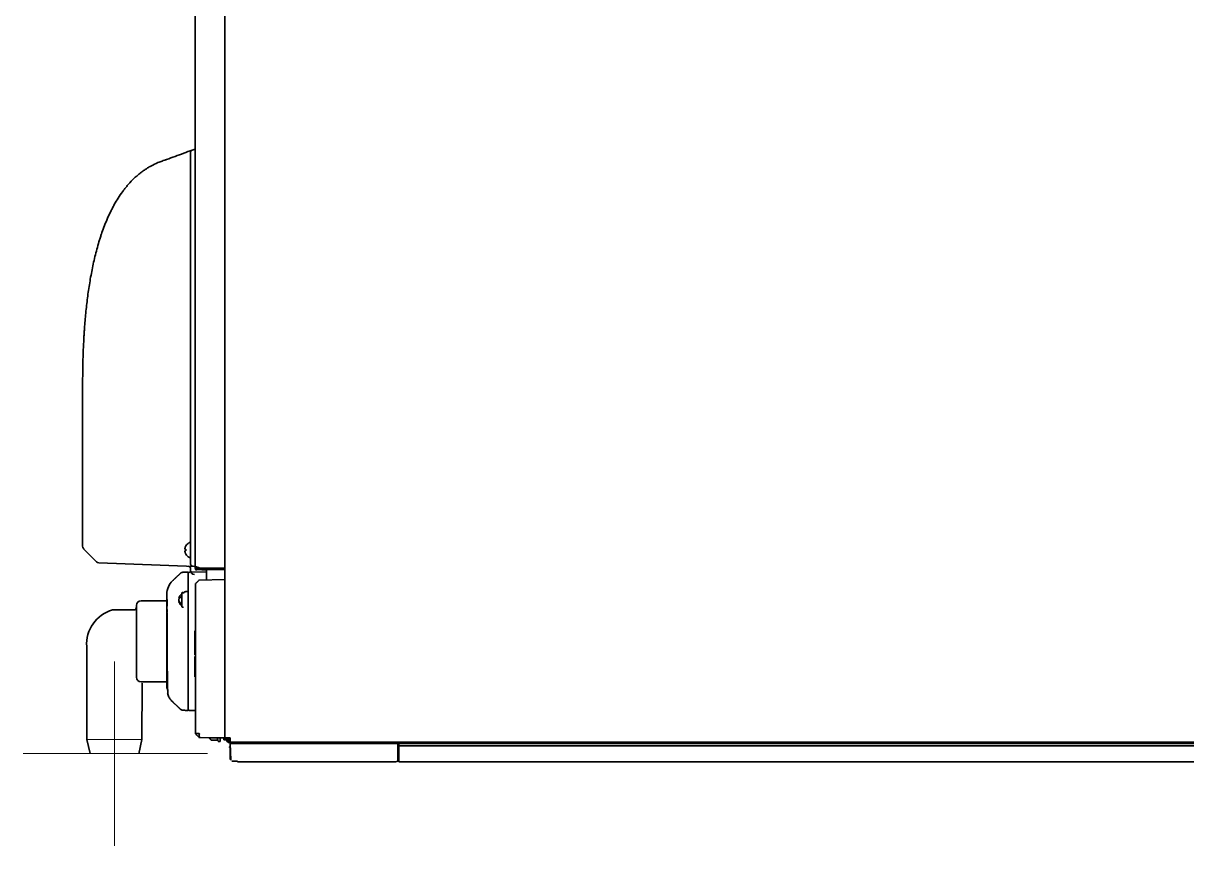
# Model space of a CAD drawing. Extents: x -760 to 4209, y 5795 to 10328.
# Drawn here: x 2947 to 3578, y 7954 to 8400 of the extents above; entities that cross this region are included whole.
import ezdxf

# ---------------------------------------------------------------- set-up
doc = ezdxf.new("R2010")
doc.units = 0
doc.header["$LTSCALE"] = 5
doc.layers.get('0').update_dxf_attribs({"linetype": 'CONTINUOUS', "lineweight": 0})
doc.layers.add('1', color=7, linetype='CONTINUOUS', true_color=0xffffff)

msp = doc.modelspace()

# ---------------------------------------------------------------- linework, layer by layer
at = {"color": 6}
for p, q in [((2996.13, 8053.9), (2996.13, 7953.9)), ((2946.68, 8003.91), (3046.68, 8003.91))]:
    msp.add_line(p, q, dxfattribs=at)
for p, q in [((3011.1, 8011.57), (2981.15, 8011.57)), ((3009.36, 8003.9), (2982.9, 8003.9))]:
    msp.add_line(p, q)
at = {"layer": '1', "color": 7, "linetype": 'Continuous', "lineweight": 35}
for p, q in [((3056.12, 8787.1), (3056.12, 8012)), ((3039.92, 8728.23), (3039.92, 8105.85)), ((3037.4, 8330.18), (3037.4, 8329.65)), ((3037.4, 8329.65), (3037.4, 8109.6)), ((3039.9, 8332.14), (3038.39, 8331.59)), ((2978.9, 8204.6), (2978.9, 8117.35)), ((2978.9, 8117.35), (2978.9, 8116.54)), ((2979.46, 8115.15), (2986.34, 8108.03)), ((3034.96, 8116.76), (3034.92, 8116.76)), ((3036.8, 8118.46), (3037, 8118.46)), ((2987.71, 8107.42), (2987.72, 8107.42)), ((2987.72, 8107.42), (3039.9, 8105.6)), ((3034.92, 8112.16), (3034.96, 8112.16)), ((3037, 8110.46), (3036.8, 8110.46)), ((3037.4, 8109.6), (3037.4, 8107.14)), ((3046.12, 8102.59), (3036.86, 8102.43)), ((3037.4, 8104.72), (3037.4, 8103.6)), ((3039.9, 8104.52), (3039.9, 8105.6)), ((3039.92, 8105.85), (3039.92, 8105.6)), ((3039.93, 8105.83), (3039.92, 8105.85)), ((3046.1, 8103.46), (3040.82, 8103.92)), ((3042.45, 8104.6), (3041.72, 8104.94)), ((3041.72, 8104.6), (3042.45, 8104.6)), ((3041.72, 8104.2), (3042.45, 8104.2)), ((3041.72, 8103.8), (3042.45, 8103.8)), ((3042.45, 8103.8), (3041.72, 8103.8)), ((3042.45, 8104.6), (3054.12, 8104.6)), ((3042.45, 8104.6), (3054.32, 8104.6)), ((3042.45, 8103.8), (3054.12, 8103.8)), ((3042.45, 8103.8), (3054.12, 8103.8)), ((3042.72, 8104.6), (3042.72, 8104.6)), ((3044.72, 8104.6), (3044.72, 8104.6)), ((3046.12, 8104.6), (3046.12, 8104.6)), ((3046.12, 8098.4), (3046.12, 8103.8)), ((3046.12, 8103.8), (3046.12, 8098.23)), ((3056.12, 8104.6), (3054.12, 8104.6)), ((3054.12, 8103.8), (3056.12, 8103.8)), ((3056.12, 8103.8), (3054.12, 8103.8)), ((3054.32, 8104.6), (3056.12, 8104.6)), ((3036.12, 8091.34), (3036.12, 8098.97)), ((3040.12, 8014.9), (3040.12, 8095.91)), ((3042.22, 8098.16), (3056.12, 8098.4)), ((3031.65, 8088.36), (3031.12, 8088.41)), ((3031.75, 8088.46), (3031.19, 8088.52)), ((3031.29, 8087.9), (3031.19, 8087.9)), ((3032.72, 8091.25), (3032.72, 8083.55)), ((3033.37, 8091.4), (3032.97, 8091.4)), ((3036.12, 8091.9), (3035.1, 8091.89)), ((2995.12, 8081.9), (3006.62, 8081.9)), ((3008.12, 8045.4), (3008.12, 8084.4)), ((3024.62, 8086.9), (3010.62, 8086.9)), ((3031.15, 8087.49), (3031.12, 8087.49)), ((3031.12, 8087.49), (3031.13, 8087.4)), ((3031.43, 8086.42), (3031.12, 8086.38)), ((3031.55, 8086.25), (3031.19, 8086.21)), ((3032.97, 8083.4), (3033.37, 8083.4)), ((3036.12, 8069.12), (3036.12, 8083.61)), ((3036.12, 8028.12), (3036.12, 8069.12)), ((3039.82, 8070.65), (3040.12, 8070.65)), ((2981.15, 8011.6), (2981.12, 8061.99)), ((3039.79, 8057.56), (3040.12, 8057.56)), ((3039.82, 8056.6), (3040.12, 8056.6)), ((3039.82, 8054.87), (3040.12, 8054.87)), ((3039.82, 8054.08), (3040.12, 8054.08)), ((3039.79, 8049.43), (3039.82, 8049.43)), ((3039.79, 8049.43), (3040.12, 8049.43)), ((3039.82, 8049.75), (3040.12, 8049.75)), ((3039.82, 8046.19), (3040.12, 8046.19)), ((3039.82, 8045.65), (3040.12, 8045.65)), ((3010.62, 8042.9), (3024.62, 8042.9)), ((3011.12, 8042.1), (3011.1, 8011.57)), ((3027.78, 8031.99), (3027.84, 8031.93)), ((3031.99, 8028), (3031.99, 8028)), ((3036.86, 8027.37), (3040.12, 8027.32)), ((3056.12, 8012.4), (3042.22, 8012.64)), ((3047.82, 8012.42), (3047.82, 8012.13)), ((3055.12, 8012.4), (3048.12, 8012.4)), ((3053.52, 8010.55), (3053.52, 8012.4)), ((3056.12, 8012.4), (3055.12, 8012.4)), ((3056.12, 8012.4), (3055.12, 8012.4)), ((3055.52, 8011.8), (3055.52, 8012.4)), ((3055.52, 8011.4), (3055.52, 8012.4)), ((3056.12, 8012.4), (3057.92, 8012.4)), ((3057.92, 8012.4), (3056.12, 8012.4)), ((3056.92, 8011.6), (3056.92, 8012.4)), ((3056.92, 8011.2), (3056.92, 8012.4)), ((3057.72, 8011.6), (3057.72, 8012.4)), ((3057.72, 8011.2), (3057.72, 8012.4)), ((3059.02, 8012.4), (3057.92, 8012.4)), ((3057.92, 8012.4), (3059.02, 8012.4)), ((3058.52, 8012.15), (3058.52, 8012.4)), ((3058.52, 8011.15), (3058.52, 8012.15)), ((3059.02, 8012.4), (3059.02, 8010.6)), ((3059.02, 8012), (3059.02, 8012.4)), ((2982.9, 8003.9), (2981.15, 8011.6)), ((3011.1, 8011.57), (3009.35, 8003.87)), ((3047.9, 8011.96), (3048.64, 8011.21)), ((3048.58, 8011.27), (3048.65, 8011.21)), ((3048.64, 8011.21), (3052.2, 8011.21)), ((3052.2, 8011.21), (3052.18, 8011.27)), ((3052.68, 8010.45), (3053.42, 8010.45)), ((3056.92, 8011.8), (3055.52, 8011.8)), ((3055.52, 8011.4), (3056.92, 8011.4)), ((3058.77, 8007.5), (3058.71, 8007.5)), ((3058.72, 8010.6), (3059.03, 8010.6)), ((3059.03, 8010.2), (3058.72, 8010.2)), ((3058.72, 8009.4), (3946.52, 8009.4)), ((3058.92, 8009.8), (3058.92, 8000.8)), ((3059.24, 8000.37), (3058.92, 8009.4)), ((3059.02, 8006.64), (3058.98, 8007.31)), ((3059, 8007.05), (3059.01, 8007)), ((3059.02, 8010.2), (3059.02, 8012)), ((4038.78, 8010.2), (3059.03, 8010.2)), ((3149.92, 8000.4), (3149.92, 8009.4)), ((3150.52, 8009.4), (3150.52, 8008.2)), ((3150.52, 8008.2), (3150.52, 8007.2)), ((3150.52, 8008.2), (3152.52, 8008.2)), ((3150.52, 8001.6), (3150.52, 8007.2)), ((3946.52, 8008.2), (3152.52, 8008.2)), ((3059.92, 7999.8), (3062.92, 7999.8)), ((3150.52, 7999.4), (3150.52, 8001.6)), ((3062.92, 7999.4), (3145.92, 7999.4)), ((3145.92, 7999.4), (3148.92, 7999.4)), ((3946.52, 7999.4), (3150.52, 7999.4))]:
    msp.add_line(p, q, dxfattribs=at)
for centre, radius, start, end in [((3038.9, 8330.18), 1.5, 110.06602, 180), ((2980.9, 8116.54), 2, 180, 224), ((3038.7, 8114.46), 3.78, 172.39593, 179.99655), ((3038.7, 8114.46), 3.78, 180.00347, 187.60405), ((3039.02, 8114.26), 4.8, 120.30118, 148.41627), ((3036.8, 8118.06), 0.4, 90, 120.30118), ((3037, 8118.06), 0.4, 0, 90), ((2987.78, 8109.42), 2, 224, 268), ((3039.02, 8114.66), 4.8, 211.58135, 239.69882), ((3036.8, 8110.86), 0.4, 239.69882, 270), ((3037, 8110.86), 0.4, 270, 0), ((3036.87, 8101.68), 0.75, 91, 180), ((3036.4, 8104.72), 1, 0, 88), ((3039.9, 8103.6), 2.5, 180, 265), ((3040.9, 8104.52), 1, 180, 265), ((3055.87, 8098.55), 0.25, 0, 90), ((3034.72, 8087.4), 3.74, 122.32411, 163.60756), ((3032.97, 8091.12), 0.283, 90, 151.92751), ((3033.37, 8091.12), 0.283, 28.07249, 90), ((3000.28, 8063.4), 19.21, 105.57455, 184.2006), ((3006.62, 8083.4), 1.5, 270, 0), ((3010.62, 8084.4), 2.5, 90, 180), ((3034.72, 8087.4), 3.74, 196.39244, 237.67589), ((3032.97, 8083.68), 0.283, 208.07249, 270), ((3033.37, 8083.68), 0.283, 270, 331.92751), ((3010.62, 8045.4), 2.5, 180, 270), ((3036.87, 8028.12), 0.75, 180, 269), ((3048.12, 8014.4), 2, 247.43953, 270), ((3048.07, 8012.13), 0.25, 180, 225), ((3055.87, 8013.05), 0.25, 270, 0), ((3066.68, 8016.9), 15.56, 201.47317, 203.89213), ((3052.68, 8010.7), 0.25, 203.89213, 270), ((3053.42, 8010.55), 0.1, 270, 0), ((3058.72, 8011.6), 1.8, 180, 270), ((3058.72, 8011.2), 1, 180, 270), ((3059.27, 8011.15), 0.75, 180, 250.52766), ((3058.72, 8007.3), 0.2, 94, 177.24918), ((3058.78, 8007.3), 0.2, 3.17089, 94), ((3061.2, 8007.2), 2.2, 179.07381, 184), ((3148.92, 8000.4), 1, 270, 0), ((3150.76, 7999.6), 1, 103.47637, 156.42182)]:
    msp.add_arc(centre, radius, start, end, dxfattribs=at)
for centre, major_axis, ratio, start_param, end_param in [((3034.62, 8090.53), (-10, 0), 0.999962, 5.475743, 6.283355), ((3034.78, 8087.99), (3.67, -0.36), 0.257668, 2.955348, 3.072213), ((3034.78, 8087.24), (-3.46, -1.27), 0.961631, 5.733637, 5.850503), ((3034.74, 8087.63), (3.71, -0.35), 0.627676, 2.529365, 2.902086), ((3034.74, 8087.18), (-3.71, -0.36), 0.654345, 5.549803, 5.922525), ((3034.74, 8087.21), (-3.7, -0.43), 0.775115, 5.720567, 5.896264), ((3034.78, 8087.14), (-3.6, -0.81), 0.902278, 5.872372, 5.989237), ((3034.78, 8087.56), (3.46, -1.27), 0.961631, 3.574275, 3.691141), ((3034.78, 8086.85), (-3.67, -0.38), 0.420739, 0.050717, 0.167582), ((3034.74, 8087.59), (3.7, -0.43), 0.775115, 3.528514, 3.901235), ((3034.74, 8087.2), (-3.71, -0.41), 0.752737, 0.215025, 0.587746), ((3066.68, 8012.57), (14.73, 0), 0.5, 3.164655, 3.318867)]:
    msp.add_ellipse(centre, major_axis=major_axis, ratio=ratio, start_param=start_param, end_param=end_param, dxfattribs=at)
for points, knots in [([(3038.39, 8331.59), (3035.29, 8330.45), (3030.64, 8328.75), (3025.98, 8327.06), (3024.24, 8326.42), (3024.05, 8326.35), (3023.8, 8326.26), (3023.76, 8326.24), (3023.66, 8326.21), (3023.51, 8326.15), (3023.37, 8326.1), (3022.88, 8325.92), (3022.5, 8325.78), (3021.72, 8325.5), (3021.33, 8325.36), (3020.56, 8325.07), (3020.17, 8324.93), (3019.79, 8324.79)], [0, 0, 0, 0, 0.5, 0.75, 0.75, 0.78125, 0.78125, 0.789063, 0.789063, 0.796875, 0.8125, 0.8125, 0.875, 0.875, 0.9375, 0.9375, 1, 1, 1, 1]), ([(3019.78, 8324.79), (3018.49, 8324.24), (3017.22, 8323.62), (3015.37, 8322.61), (3014.76, 8322.25), (3014.01, 8321.79), (3013.86, 8321.69), (3013.56, 8321.5), (3013.12, 8321.22), (3012.68, 8320.92), (3011.82, 8320.33), (3011.25, 8319.92), (3010.14, 8319.07), (3009.6, 8318.64), (3008.53, 8317.74), (3008.01, 8317.29), (3006.98, 8316.35), (3006.48, 8315.87), (3005.01, 8314.39), (3004.06, 8313.37), (3002.7, 8311.77), (3002.26, 8311.22), (3001.71, 8310.53), (3001.6, 8310.4), (3001.39, 8310.12), (3001.07, 8309.7), (3000.76, 8309.28), (2999.72, 8307.87), (2998.94, 8306.72), (2997.45, 8304.37), (2996.74, 8303.18), (2995.73, 8301.37), (2995.4, 8300.76), (2994.76, 8299.54), (2994.45, 8298.92), (2993.53, 8297.06), (2992.95, 8295.81), (2991.84, 8293.27), (2991.31, 8291.98), (2990.3, 8289.39), (2989.82, 8288.08), (2989.31, 8286.6), (2989.25, 8286.43), (2989.14, 8286.1), (2989.08, 8285.94), (2988.91, 8285.44), (2988.58, 8284.45), (2988.26, 8283.45), (2987.65, 8281.46), (2987.26, 8280.12), (2986.51, 8277.45), (2986.16, 8276.11), (2985.49, 8273.42), (2985.18, 8272.07), (2984.57, 8269.37), (2984.29, 8268.02), (2983.75, 8265.31), (2983.5, 8263.96), (2983.01, 8261.24), (2982.78, 8259.87), (2982.35, 8257.14), (2982.15, 8255.78), (2981.76, 8253.04), (2981.58, 8251.67), (2981.24, 8248.93), (2981.08, 8247.55), (2980.63, 8243.42), (2980.37, 8240.66), (2980.04, 8236.52), (2979.93, 8235.13), (2979.79, 8233.05), (2979.74, 8232.36), (2979.66, 8230.97), (2979.53, 8228.89), (2979.43, 8226.81), (2979.3, 8224.04), (2979.24, 8222.65), (2979.09, 8218.49), (2979.02, 8215.71), (2978.93, 8210.16), (2978.9, 8207.38), (2978.9, 8204.6)], [0, 0, 0, 0, 0.03125, 0.03125, 0.046875, 0.046875, 0.050781, 0.050781, 0.054688, 0.0625, 0.0625, 0.078125, 0.078125, 0.09375, 0.09375, 0.109375, 0.109375, 0.125, 0.125, 0.15625, 0.15625, 0.171875, 0.171875, 0.175781, 0.175781, 0.179688, 0.1875, 0.1875, 0.21875, 0.21875, 0.25, 0.25, 0.265625, 0.265625, 0.28125, 0.28125, 0.3125, 0.3125, 0.34375, 0.34375, 0.375, 0.375, 0.378906, 0.378906, 0.382813, 0.382813, 0.390625, 0.40625, 0.40625, 0.4375, 0.4375, 0.46875, 0.46875, 0.5, 0.5, 0.53125, 0.53125, 0.5625, 0.5625, 0.59375, 0.59375, 0.625, 0.625, 0.65625, 0.65625, 0.6875, 0.6875, 0.75, 0.75, 0.78125, 0.78125, 0.796875, 0.796875, 0.8125, 0.84375, 0.84375, 0.875, 0.875, 0.9375, 0.9375, 1, 1, 1, 1]), ([(3034.96, 8114.96), (3034.83, 8114.96), (3034.73, 8114.96), (3034.59, 8114.96), (3034.55, 8114.96), (3034.47, 8114.96), (3034.44, 8114.96), (3034.41, 8114.96)], [0, 0, 0, 0, 0.5, 0.5, 0.75, 0.75, 1, 1, 1, 1]), ([(3034.96, 8112.16), (3034.83, 8112.36), (3034.73, 8112.57), (3034.59, 8112.9), (3034.55, 8113.01), (3034.47, 8113.23), (3034.44, 8113.34), (3034.41, 8113.46)], [0, 0, 0, 0, 0.5, 0.5, 0.75, 0.75, 1, 1, 1, 1]), ([(3038.85, 8105.64), (3038.75, 8105.64), (3038.66, 8105.65), (3038.52, 8105.69), (3038.47, 8105.7), (3038.38, 8105.73), (3038.34, 8105.75), (3038.2, 8105.81), (3038.12, 8105.85), (3038, 8105.94), (3037.97, 8105.97), (3037.89, 8106.03), (3037.86, 8106.06), (3037.76, 8106.17), (3037.7, 8106.24), (3037.63, 8106.34), (3037.62, 8106.36), (3037.59, 8106.4), (3037.58, 8106.42), (3037.55, 8106.49), (3037.53, 8106.53), (3037.48, 8106.66), (3037.45, 8106.76), (3037.42, 8106.9), (3037.41, 8106.95), (3037.41, 8107.02), (3037.4, 8107.05), (3037.4, 8107.09), (3037.4, 8107.11), (3037.4, 8107.11), (3037.4, 8107.12), (3037.4, 8107.13), (3037.4, 8107.13), (3037.4, 8107.14)], [0, 0, 0, 0, 0.125, 0.125, 0.1875, 0.1875, 0.25, 0.25, 0.375, 0.375, 0.4375, 0.4375, 0.5, 0.5, 0.625, 0.625, 0.65625, 0.65625, 0.6875, 0.6875, 0.75, 0.75, 0.875, 0.875, 0.9375, 0.9375, 0.96875, 0.984375, 0.988281, 0.988281, 0.992188, 0.992188, 1, 1, 1, 1]), ([(3033.34, 8102.35), (3033.08, 8102.35), (3032.65, 8102.27), (3032.17, 8101.99), (3032, 8101.81), (3031.96, 8101.75)], [0, 0, 0, 0, 0.449697, 0.844002, 1, 1, 1, 1]), ([(3036.12, 8091.9), (3036.12, 8095.31), (3036.12, 8100.6), (3036.12, 8102.41), (3036.12, 8102.41)], [0, 0, 0, 0, 0.511643, 1, 1, 1, 1]), ([(3041.72, 8104.94), (3041.61, 8104.98), (3041.5, 8105.02), (3041.28, 8105.09), (3041.17, 8105.13), (3040.96, 8105.2), (3040.86, 8105.24), (3040.67, 8105.31), (3040.59, 8105.35), (3040.42, 8105.42), (3040.35, 8105.46), (3040.21, 8105.53), (3040.15, 8105.57), (3040.06, 8105.64), (3040.02, 8105.68), (3039.96, 8105.75), (3039.94, 8105.79), (3039.93, 8105.83)], [0, 0, 0, 0, 0.125, 0.125, 0.25, 0.25, 0.375, 0.375, 0.5, 0.5, 0.625, 0.625, 0.75, 0.75, 0.875, 0.875, 1, 1, 1, 1]), ([(3041.72, 8103.8), (3041.5, 8103.8), (3041.28, 8103.84), (3040.86, 8104.01), (3040.67, 8104.13), (3040.34, 8104.43), (3040.2, 8104.61), (3040.01, 8105.01), (3039.95, 8105.23), (3039.93, 8105.45)], [0, 0, 0, 0, 0.25, 0.25, 0.5, 0.5, 0.75, 0.75, 1, 1, 1, 1]), ([(3041.72, 8104.6), (3041.66, 8104.6), (3041.6, 8104.61), (3041.48, 8104.63), (3041.42, 8104.65), (3041.3, 8104.69), (3041.25, 8104.72), (3041.14, 8104.79), (3041.09, 8104.82), (3041, 8104.91), (3040.96, 8104.95), (3040.88, 8105.05), (3040.85, 8105.11), (3040.8, 8105.22), (3040.77, 8105.28), (3040.74, 8105.4), (3040.73, 8105.46), (3040.78, 8105.27)], [0, 0, 0, 0, 0.125, 0.125, 0.25, 0.25, 0.375, 0.375, 0.5, 0.5, 0.625, 0.625, 0.75, 0.75, 0.875, 0.875, 1, 1, 1, 1]), ([(3040.12, 8096.02), (3040.12, 8096.05), (3040.13, 8096.09), (3040.15, 8096.15), (3040.17, 8096.17), (3040.19, 8096.2)], [0, 0, 0, 0, 0.5, 0.5, 1, 1, 1, 1]), ([(3040.12, 8095.91), (3040.12, 8095.91), (3040.12, 8095.92), (3040.12, 8095.93), (3040.12, 8095.93), (3040.12, 8095.94), (3040.12, 8095.94), (3040.12, 8095.95), (3040.12, 8095.96), (3040.12, 8095.97), (3040.12, 8095.97), (3040.12, 8095.98), (3040.12, 8095.98), (3040.12, 8095.99), (3040.12, 8095.99), (3040.12, 8096), (3040.12, 8096), (3040.12, 8096), (3040.12, 8096.01), (3040.12, 8096.01), (3040.12, 8096.01), (3040.12, 8096.01), (3040.12, 8096.02), (3040.12, 8096.02)], [0, 0, 0, 0, 0.125, 0.125, 0.1875, 0.1875, 0.25, 0.25, 0.375, 0.375, 0.5, 0.5, 0.5625, 0.5625, 0.625, 0.625, 0.75, 0.75, 0.8125, 0.8125, 0.875, 0.875, 1, 1, 1, 1]), ([(3040.12, 8095.91), (3040.12, 8095.91), (3040.13, 8095.91), (3040.15, 8095.91), (3040.17, 8095.91), (3040.19, 8095.91)], [0, 0, 0, 0, 0.5, 0.5, 1, 1, 1, 1]), ([(3042.05, 8098.08), (3042.07, 8098.11), (3042.1, 8098.13), (3042.16, 8098.15), (3042.19, 8098.16), (3042.22, 8098.16)], [0, 0, 0, 0, 0.5, 0.5, 1, 1, 1, 1]), ([(3056.12, 8098.8), (3056.1, 8098.8), (3056.08, 8098.8), (3056.05, 8098.8), (3056.03, 8098.8), (3056, 8098.8), (3055.96, 8098.8), (3055.93, 8098.8), (3055.9, 8098.8), (3055.89, 8098.8), (3055.88, 8098.8), (3055.87, 8098.8)], [0, 0, 0, 0, 0.196505, 0.196505, 0.397379, 0.397379, 0.598252, 0.799126, 0.899563, 0.899563, 1, 1, 1, 1]), ([(3024.62, 8086.57), (3024.62, 8086.97), (3024.62, 8087.34), (3024.62, 8088.03), (3024.62, 8088.34), (3024.62, 8088.91), (3024.62, 8089.16), (3024.62, 8089.41), (3024.62, 8089.44), (3024.62, 8089.5), (3024.62, 8089.52), (3024.62, 8089.6), (3024.62, 8089.65), (3024.62, 8089.79), (3024.62, 8089.88), (3024.62, 8090.12), (3024.62, 8090.24), (3024.62, 8090.43), (3024.62, 8090.49), (3024.62, 8090.52), (3024.62, 8090.53), (3024.62, 8090.53)], [0, 0, 0, 0, 0.158165, 0.158165, 0.316331, 0.316331, 0.474496, 0.474496, 0.494267, 0.494267, 0.514037, 0.514037, 0.553578, 0.553578, 0.632661, 0.632661, 0.790826, 0.790826, 0.948992, 0.948992, 1, 1, 1, 1]), ([(3031.83, 8089.25), (3031.83, 8089.2), (3031.83, 8089.15), (3031.83, 8089.07), (3031.83, 8089.04), (3031.83, 8088.98), (3031.83, 8088.96), (3031.83, 8088.87), (3031.83, 8088.8), (3031.83, 8088.71), (3031.83, 8088.67), (3031.83, 8088.61), (3031.83, 8088.57), (3031.83, 8088.54)], [0, 0, 0, 0, 0.25, 0.25, 0.375, 0.375, 0.5, 0.5, 0.75, 0.75, 0.875, 0.875, 1, 1, 1, 1]), ([(3035.1, 8091.89), (3035, 8091.89), (3034.9, 8091.88), (3034.76, 8091.86), (3034.71, 8091.85), (3034.64, 8091.84), (3034.62, 8091.83), (3034.57, 8091.82), (3034.55, 8091.82), (3034.44, 8091.78), (3034.36, 8091.75), (3034.26, 8091.71), (3034.24, 8091.7), (3034.2, 8091.68), (3034.18, 8091.67), (3034.12, 8091.64), (3034.09, 8091.62), (3033.98, 8091.55), (3033.92, 8091.51), (3033.86, 8091.44), (3033.84, 8091.43), (3033.82, 8091.4), (3033.81, 8091.39), (3033.77, 8091.35), (3033.73, 8091.29), (3033.7, 8091.23), (3033.68, 8091.19), (3033.67, 8091.16), (3033.66, 8091.14), (3033.66, 8091.12), (3033.65, 8091.12), (3033.63, 8091.05), (3033.62, 8090.99), (3033.62, 8090.92)], [0, 0, 0, 0, 0.125, 0.125, 0.1875, 0.1875, 0.21875, 0.21875, 0.25, 0.25, 0.375, 0.375, 0.40625, 0.40625, 0.4375, 0.4375, 0.5, 0.5, 0.625, 0.625, 0.65625, 0.65625, 0.6875, 0.6875, 0.75, 0.8125, 0.8125, 0.84375, 0.859375, 0.859375, 0.875, 0.875, 1, 1, 1, 1]), ([(3036.12, 8027.39), (3036.12, 8027.39), (3036.12, 8027.43), (3036.12, 8029.61), (3036.12, 8038.18), (3036.12, 8050.81), (3036.12, 8065.59), (3036.12, 8080.27), (3036.12, 8088.49), (3036.12, 8091.9)], [0, 0, 0, 0, 0.007528, 0.17294, 0.338352, 0.503764, 0.669176, 0.834588, 1, 1, 1, 1]), ([(3024.62, 8039.29), (3024.62, 8039.29), (3024.62, 8039.35), (3024.62, 8039.63), (3024.62, 8040.41), (3024.62, 8041.61), (3024.62, 8043.26), (3024.62, 8045.38), (3024.62, 8047.91), (3024.62, 8050.67), (3024.62, 8053.53), (3024.62, 8056.39), (3024.62, 8059.27), (3024.62, 8062.26), (3024.62, 8065.46), (3024.62, 8068.85), (3024.62, 8072.28), (3024.62, 8075.63), (3024.62, 8078.83), (3024.62, 8081.8), (3024.62, 8084.43), (3024.62, 8085.9), (3024.62, 8086.57)], [0, 0, 0, 0, 0.009075, 0.061229, 0.113383, 0.165537, 0.217691, 0.269845, 0.321999, 0.374153, 0.426307, 0.478461, 0.530615, 0.582769, 0.634922, 0.687076, 0.73923, 0.791384, 0.843538, 0.895692, 0.947846, 1, 1, 1, 1]), ([(3024.71, 8080.54), (3024.7, 8080.93), (3024.69, 8081.33), (3024.68, 8082.12), (3024.68, 8082.52), (3024.68, 8083.32), (3024.68, 8083.72), (3024.69, 8084.53), (3024.7, 8084.93), (3024.71, 8085.34)], [0, 0, 0, 0, 0.25, 0.25, 0.5, 0.5, 0.75, 0.75, 1, 1, 1, 1]), ([(3031.83, 8085.92), (3031.83, 8085.89), (3031.83, 8085.86), (3031.83, 8085.8), (3031.83, 8085.77), (3031.83, 8085.71), (3031.83, 8085.69), (3031.83, 8085.63), (3031.83, 8085.61), (3031.83, 8085.53), (3031.83, 8085.48), (3031.83, 8085.42), (3031.83, 8085.4), (3031.83, 8085.36), (3031.83, 8085.34), (3031.83, 8085.32)], [0, 0, 0, 0, 0.125, 0.125, 0.25, 0.25, 0.375, 0.375, 0.5, 0.5, 0.75, 0.75, 0.875, 0.875, 1, 1, 1, 1]), ([(3024.72, 8080.22), (3024.72, 8079.85), (3024.72, 8078.29), (3024.73, 8075.17), (3024.74, 8070.93), (3024.75, 8066.45), (3024.77, 8061.93), (3024.8, 8057.48), (3024.83, 8053.21), (3024.86, 8049.19), (3024.91, 8045.48), (3024.96, 8042.16), (3025.02, 8039.33), (3025.09, 8037.15), (3025.16, 8036.04), (3025.21, 8035.87), (3025.23, 8035.88)], [0, 0, 0, 0, 0.021638, 0.089872, 0.159391, 0.229996, 0.30164, 0.374687, 0.449704, 0.526948, 0.606357, 0.6878, 0.771201, 0.856664, 0.944719, 1, 1, 1, 1]), ([(3039.82, 8057.56), (3039.82, 8057.56), (3039.82, 8057.56), (3039.82, 8057.56), (3039.82, 8059.67), (3039.82, 8062.93), (3039.82, 8065.1), (3039.82, 8067.67), (3039.82, 8070.65)], [0, 0, 0, 0, 0.000013, 0.000013, 0.500007, 0.500007, 0.500007, 1, 1, 1, 1]), ([(3024.98, 8036.64), (3025.17, 8035.94), (3025.7, 8034.62), (3026.7, 8033.06), (3027.49, 8032.3), (3027.79, 8032.05)], [0, 0, 0, 0, 0.391217, 0.78582, 1, 1, 1, 1]), ([(3031.96, 8028.05), (3032.03, 8027.97), (3032.27, 8027.74), (3032.77, 8027.49), (3033.18, 8027.46), (3033.35, 8027.48)], [0, 0, 0, 0, 0.241854, 0.697611, 1, 1, 1, 1]), ([(3040.12, 8014.79), (3040.12, 8014.79), (3040.12, 8014.79), (3040.12, 8014.79), (3040.12, 8014.8), (3040.12, 8014.8), (3040.12, 8014.8), (3040.12, 8014.81), (3040.12, 8014.81), (3040.12, 8014.82), (3040.12, 8014.82), (3040.12, 8014.83), (3040.12, 8014.83), (3040.12, 8014.84), (3040.12, 8014.84), (3040.12, 8014.85), (3040.12, 8014.85), (3040.12, 8014.86), (3040.12, 8014.86), (3040.12, 8014.87), (3040.12, 8014.87), (3040.12, 8014.88), (3040.12, 8014.89), (3040.12, 8014.9)], [0, 0, 0, 0, 0.125, 0.125, 0.1875, 0.1875, 0.25, 0.25, 0.375, 0.375, 0.5, 0.5, 0.5625, 0.5625, 0.625, 0.625, 0.75, 0.75, 0.8125, 0.8125, 0.875, 0.875, 1, 1, 1, 1]), ([(3040.19, 8014.9), (3040.19, 8014.89), (3040.18, 8014.89), (3040.17, 8014.89), (3040.17, 8014.89), (3040.16, 8014.89), (3040.15, 8014.89), (3040.13, 8014.89), (3040.12, 8014.89), (3040.12, 8014.9)], [0, 0, 0, 0, 0.125, 0.125, 0.25, 0.25, 0.5, 0.5, 1, 1, 1, 1]), ([(3040.19, 8014.61), (3040.17, 8014.63), (3040.15, 8014.66), (3040.13, 8014.72), (3040.12, 8014.75), (3040.12, 8014.79)], [0, 0, 0, 0, 0.5, 0.5, 1, 1, 1, 1]), ([(3042.22, 8012.64), (3042.19, 8012.65), (3042.16, 8012.65), (3042.1, 8012.68), (3042.07, 8012.7), (3042.05, 8012.72)], [0, 0, 0, 0, 0.5, 0.5, 1, 1, 1, 1]), ([(3042.22, 8014.89), (3042.22, 8014.86), (3042.22, 8014.82), (3042.23, 8014.75), (3042.23, 8014.71), (3042.23, 8014.64), (3042.23, 8014.6), (3042.23, 8014.53), (3042.22, 8014.49), (3042.22, 8014.44), (3042.22, 8014.42), (3042.22, 8014.38), (3042.22, 8014.36), (3042.22, 8014.31), (3042.22, 8014.28), (3042.22, 8014.21), (3042.22, 8014.17), (3042.22, 8014.1), (3042.22, 8014.07), (3042.22, 8013.96), (3042.22, 8013.9), (3042.22, 8013.77), (3042.22, 8013.71), (3042.22, 8013.58), (3042.22, 8013.52), (3042.22, 8013.44), (3042.22, 8013.41), (3042.22, 8013.37), (3042.22, 8013.36), (3042.22, 8013.33), (3042.22, 8013.32), (3042.22, 8013.25), (3042.23, 8013.2), (3042.23, 8013.11), (3042.23, 8013.06), (3042.23, 8012.98), (3042.23, 8012.95), (3042.23, 8012.89), (3042.22, 8012.88), (3042.22, 8012.85), (3042.22, 8012.83), (3042.22, 8012.8), (3042.22, 8012.79), (3042.22, 8012.77), (3042.22, 8012.76), (3042.22, 8012.75), (3042.22, 8012.75), (3042.22, 8012.74), (3042.22, 8012.73), (3042.22, 8012.72), (3042.22, 8012.72), (3042.22, 8012.7), (3042.22, 8012.69), (3042.22, 8012.67), (3042.22, 8012.66), (3042.22, 8012.65), (3042.22, 8012.64), (3042.22, 8012.64)], [0, 0, 0, 0, 0.0313, 0.0313, 0.062599, 0.062599, 0.093899, 0.093899, 0.125199, 0.125199, 0.140849, 0.140849, 0.156499, 0.156499, 0.187798, 0.187798, 0.219098, 0.219098, 0.250398, 0.250398, 0.312997, 0.312997, 0.375596, 0.375596, 0.438196, 0.438196, 0.469496, 0.469496, 0.485145, 0.485145, 0.500795, 0.500795, 0.563395, 0.563395, 0.625994, 0.625994, 0.688593, 0.688593, 0.719893, 0.719893, 0.751193, 0.751193, 0.782493, 0.782493, 0.798142, 0.798142, 0.813792, 0.813792, 0.829442, 0.829442, 0.845092, 0.845092, 0.876392, 0.876392, 0.938991, 0.938991, 1, 1, 1, 1]), ([(3047.96, 8012.43), (3047.96, 8012.42), (3047.96, 8012.41), (3047.97, 8012.35), (3047.98, 8012.29), (3048.02, 8012.12), (3048.07, 8012.01), (3048.14, 8011.88), (3048.15, 8011.85), (3048.18, 8011.79), (3048.2, 8011.77), (3048.25, 8011.69), (3048.29, 8011.63), (3048.4, 8011.48), (3048.49, 8011.37), (3048.58, 8011.27)], [0, 0, 0, 0, 0.019711, 0.019711, 0.159752, 0.159752, 0.439835, 0.439835, 0.509855, 0.509855, 0.579876, 0.579876, 0.719917, 0.719917, 1, 1, 1, 1])]:
    msp.add_open_spline(points, degree=3, knots=knots, dxfattribs=at)
for points, degree in [([(3034.41, 8114.96), (3034.4, 8114.98), (3034.4, 8115.03), (3034.39, 8115.1), (3034.39, 8115.17), (3034.39, 8115.24), (3034.39, 8115.32), (3034.4, 8115.39), (3034.4, 8115.44), (3034.41, 8115.46)], 3), ([(3034.41, 8113.46), (3034.4, 8113.49), (3034.4, 8113.54), (3034.39, 8113.61), (3034.39, 8113.68), (3034.39, 8113.75), (3034.39, 8113.82), (3034.4, 8113.89), (3034.4, 8113.94), (3034.41, 8113.96)], 3), ([(3034.41, 8115.46), (3034.42, 8115.51), (3034.45, 8115.62), (3034.5, 8115.78), (3034.56, 8115.94), (3034.62, 8116.1), (3034.68, 8116.25), (3034.76, 8116.41), (3034.85, 8116.57), (3034.92, 8116.7), (3034.96, 8116.76)], 3), ([(3034.41, 8113.96), (3034.42, 8113.96), (3034.45, 8113.96), (3034.5, 8113.96), (3034.56, 8113.96), (3034.62, 8113.96), (3034.68, 8113.96), (3034.76, 8113.96), (3034.85, 8113.96), (3034.92, 8113.96), (3034.96, 8113.96)], 3), ([(3032.13, 8101.94), (3029.93, 8099.84), (3027.77, 8097.82)], 2), ([(3036.12, 8102.41), (3033.35, 8102.37)], 1), ([(3039.93, 8105.45), (3039.92, 8105.5), (3039.92, 8105.55), (3039.92, 8105.6)], 3), ([(3027.76, 8097.8), (3027.78, 8097.83), (3027.81, 8097.85), (3027.84, 8097.88)], 3), ([(3040.19, 8096.2), (3042.05, 8098.08)], 1), ([(3024.71, 8087.62), (3024.71, 8085.56)], 1), ([(3039.82, 8054.87), (3039.82, 8055.44), (3039.82, 8056.02), (3039.82, 8056.6)], 3), ([(3039.82, 8054.08), (3039.82, 8054.34), (3039.82, 8054.68), (3039.82, 8054.87)], 3), ([(3039.82, 8049.75), (3039.82, 8051.19), (3039.82, 8052.63), (3039.82, 8054.08)], 3), ([(3039.82, 8049.47), (3039.82, 8049.36), (3039.82, 8049.48), (3039.82, 8049.75)], 3), ([(3039.82, 8046.19), (3039.82, 8047.29), (3039.82, 8048.39), (3039.82, 8049.49)], 3), ([(3039.82, 8045.65), (3039.82, 8045.65), (3039.82, 8045.88), (3039.82, 8046.19)], 3), ([(3024.98, 8038.58), (3024.87, 8038.36), (3024.8, 8038.34)], 2), ([(3027.82, 8031.95), (3029.96, 8029.95), (3032.13, 8027.87)], 2), ([(3033.35, 8027.44), (3036.12, 8027.39)], 1), ([(3040.19, 8014.9), (3042.05, 8014.9)], 1), ([(3042.05, 8012.72), (3040.19, 8014.61)], 1)]:
    msp.add_open_spline(points, degree=degree, dxfattribs=at)
msp.add_rational_spline([(3024.7, 8087.62), (3024.65, 8087.27), (3024.62, 8086.92), (3024.62, 8086.57)], [1.04679199087, 1.05656411931, 1.06786687018, 1.08070024348], degree=3, dxfattribs=at)

doc.saveas('drawing.dxf')
